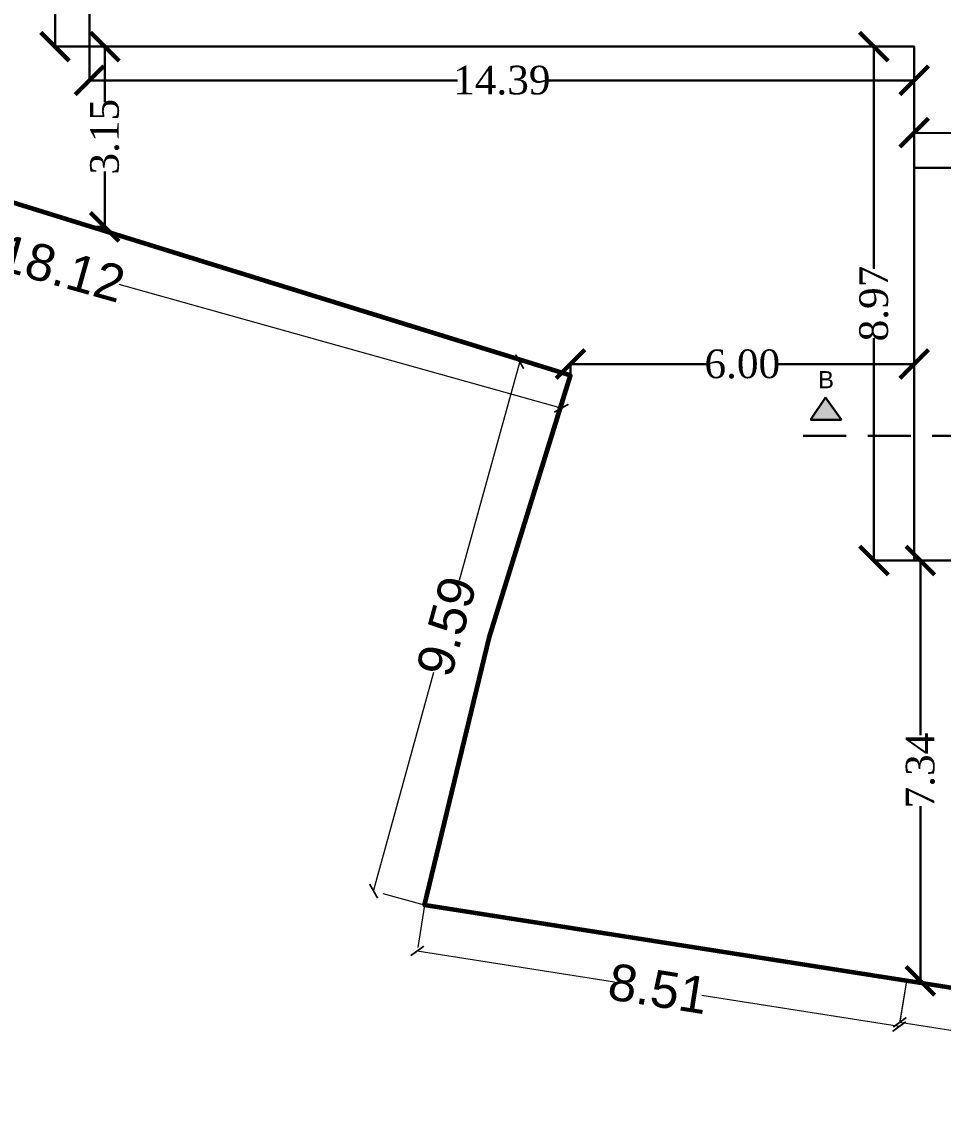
# Model space of a CAD drawing. Header units: metres. Extents: x 0 to 63445, y 32325 to 32915.
# Drawn here: x 62961.92 to 62978.01, y 32689.04 to 32707.92 of the extents above; entities that cross this region are included whole.
import ezdxf

# ---------------------------------------------------------------- set-up
doc = ezdxf.new("R2010")
doc.units = ezdxf.units.M
doc.header["$MEASUREMENT"] = 0
doc.header["$PDMODE"] = 34
doc.header["$PDSIZE"] = -10
for name, pattern in [('CONTINULUS', [0]), ('DASHED', [0.75, 0.5, -0.25]), ('DASHED2', [0.375, 0.25, -0.125]), ('HIDDEN', [9.525, 6.35, -3.175])]:
    doc.linetypes.add(name, pattern=pattern)
doc.layers.get('0').update_dxf_attribs({"lineweight": 25})
for name, color, linetype, lineweight in [('BLK_1_FLR_-1_BLT_UP_AREA_EXISTING', 14, 'DASHED', 9), ('BLK_1_FLR_0_VEHICLERAMP_1', 7, 'Continuous', 0), ('CAR', 252, 'Continuous', 25), ('colum', 1, 'Continuous', 30), ('DIM', 56, 'Continuous', 20), ('site', 15, 'Continuous', 50), ('TEXT-2', 65, 'Continuous', 18), ('wall', 7, 'Continuous', 30)]:
    doc.layers.add(name, color=color, linetype=linetype, lineweight=lineweight)
doc.layers.add('BLK_1_FLR_-1_COVERED_PARKING', color=7, linetype='Continuous', plot=False)
doc.layers.add('SPECIAL_PARKING', color=7, linetype='Continuous', plot=False)
doc.styles.add('AutoDCRFont', font='arial.ttf')
doc.styles.get("Standard").update_dxf_attribs({"font": 'arial.ttf', "height": 0.4})
doc.styles.add('TNR', font='times.ttf', dxfattribs={"height": 0.5})
doc.dimstyles.new('ARCHANA', dxfattribs={"dimscale": 0, "dimtxt": 0.5, "dimasz": 0.5, "dimexe": 0, "dimexo": 0, "dimgap": 0, "dimtad": 0, "dimzin": 0, "dimdsep": 46, "dimtxsty": 'TNR', "dimblk": 'ARCHTICK', "dimcen": 0.09, "dimclrd": 36, "dimclre": 36, "dimclrt": 7, "dimadec": 0, "dimazin": 0, "dimtfac": 1, "dimtofl": 0, "dimtmove": 0, "dimatfit": 3, "dimldrblk": 'ARCHTICK', "dimfxl": 1, "dimfrac": 2, "dimtolj": 1, "dimtzin": 0, "dimlwd": -1, "dimlwe": -1, "dimarcsym": 0})

# ---------------------------------------------------------------- blocks, each defined once
blk = doc.blocks.new('_ArchTick')
at = {"color": 0, "linetype": 'ByBlock', "const_width": 0.15}
blk.add_lwpolyline([(-0.5, -0.5), (0.5, 0.5)], dxfattribs=at)
blk = doc.blocks.new('*D123')
at = {"layer": 'Defpoints', "color": 0, "linetype": 'HIDDEN', "ltscale": 3, "transparency": 16777216}
for p in [(62954.05, 32706.629), (62971.503, 32701.747), (62971.343, 32701.177)]:
    blk.add_point(p, dxfattribs=at)
at = {"layer": 'DIM', "color": 36, "linetype": 'DASHED2', "ltscale": 3, "transparency": 16777216}
for p, q in [((62954.05, 32706.629), (62953.891, 32706.059)), ((62971.503, 32701.747), (62971.343, 32701.177))]:
    blk.add_line(p, q, dxfattribs=at)
at = {"layer": 'DIM', "ltscale": 3, "transparency": 16777216}
for p, q in [((62953.891, 32706.059), (62961.609, 32703.9)), ((62971.343, 32701.177), (62963.625, 32703.336))]:
    blk.add_line(p, q, dxfattribs=at)
at = {"layer": 'DIM', "linetype": 'HIDDEN', "ltscale": 3, "transparency": 16777216, "xscale": 0.2, "yscale": 0.2, "zscale": 0.2}
for p, rotation in [((62953.891, 32706.059), 164.3714113510337), ((62971.343, 32701.177), 344.3714113510337)]:
    blk.add_blockref('_ArchTick', p, dxfattribs=dict(at, rotation=rotation))
at = {"layer": 'DIM', "linetype": 'HIDDEN', "ltscale": 3, "transparency": 16777216, "insert": (62962.617, 32703.618), "char_height": 0.4, "attachment_point": 5, "rotation": 344.3714}
blk.add_mtext('\\A1;{\\H1.6x;18.12}', dxfattribs=at)
blk = doc.blocks.new('*D124')
at = {"layer": 'Defpoints', "color": 0, "linetype": 'HIDDEN', "ltscale": 3, "transparency": 16777216}
for p in [(62971.503, 32701.747), (62968.067, 32692.748), (62968.954, 32692.503)]:
    blk.add_point(p, dxfattribs=at)
at = {"layer": 'DIM', "ltscale": 3, "transparency": 16777216}
for p, q in [((62970.616, 32701.991), (62969.562, 32698.172)), ((62968.067, 32692.748), (62969.12, 32696.568))]:
    blk.add_line(p, q, dxfattribs=at)
at = {"layer": 'DIM', "color": 36, "linetype": 'DASHED2', "ltscale": 3, "transparency": 16777216}
for p, q in [((62971.503, 32701.747), (62970.616, 32701.991)), ((62968.954, 32692.503), (62968.067, 32692.748))]:
    blk.add_line(p, q, dxfattribs=at)
at = {"layer": 'DIM', "linetype": 'HIDDEN', "ltscale": 3, "transparency": 16777216, "xscale": 0.2, "yscale": 0.2, "zscale": 0.2}
for p, rotation in [((62970.616, 32701.991), 74.58226266344519), ((62968.067, 32692.748), 254.5822626634452)]:
    blk.add_blockref('_ArchTick', p, dxfattribs=dict(at, rotation=rotation))
at = {"layer": 'DIM', "linetype": 'HIDDEN', "ltscale": 3, "transparency": 16777216, "insert": (62969.341, 32697.37), "char_height": 0.4, "attachment_point": 5, "rotation": 74.5823}
blk.add_mtext('\\A1;{\\H1.6x;9.59}', dxfattribs=at)
blk = doc.blocks.new('*D125')
at = {"layer": 'Defpoints', "color": 0, "linetype": 'HIDDEN', "ltscale": 3, "transparency": 16777216}
for p in [(62968.954, 32692.503), (62968.828, 32691.704), (62977.365, 32691.183)]:
    blk.add_point(p, dxfattribs=at)
at = {"layer": 'DIM', "color": 36, "linetype": 'DASHED2', "ltscale": 3, "transparency": 16777216}
for p, q in [((62968.954, 32692.503), (62968.828, 32691.704)), ((62977.365, 32691.183), (62977.239, 32690.384))]:
    blk.add_line(p, q, dxfattribs=at)
at = {"layer": 'DIM', "ltscale": 3, "transparency": 16777216}
for p, q in [((62968.828, 32691.704), (62972.273, 32691.164)), ((62977.239, 32690.384), (62973.794, 32690.925))]:
    blk.add_line(p, q, dxfattribs=at)
at = {"layer": 'DIM', "linetype": 'HIDDEN', "ltscale": 3, "transparency": 16777216, "xscale": 0.2, "yscale": 0.2, "zscale": 0.2}
for p, rotation in [((62968.828, 32691.704), 171.0812906193132), ((62977.239, 32690.384), 351.0812906193132)]:
    blk.add_blockref('_ArchTick', p, dxfattribs=dict(at, rotation=rotation))
at = {"layer": 'DIM', "linetype": 'HIDDEN', "ltscale": 3, "transparency": 16777216, "insert": (62973.034, 32691.044), "char_height": 0.4, "attachment_point": 5, "rotation": 351.0813}
blk.add_mtext('\\A1;{\\H1.6x;8.51}', dxfattribs=at)
blk = doc.blocks.new('*D126')
at = {"layer": 'Defpoints', "color": 0, "linetype": 'HIDDEN', "ltscale": 3, "transparency": 16777216}
for p in [(62977.365, 32691.183), (62985.776, 32689.863), (62985.662, 32689.139)]:
    blk.add_point(p, dxfattribs=at)
at = {"layer": 'DIM', "color": 36, "linetype": 'DASHED2', "ltscale": 3, "transparency": 16777216}
for p, q in [((62977.365, 32691.183), (62977.251, 32690.459)), ((62985.776, 32689.863), (62985.662, 32689.139))]:
    blk.add_line(p, q, dxfattribs=at)
at = {"layer": 'DIM', "ltscale": 3, "transparency": 16777216}
for p, q in [((62977.251, 32690.459), (62980.696, 32689.919)), ((62985.662, 32689.139), (62982.217, 32689.68))]:
    blk.add_line(p, q, dxfattribs=at)
at = {"layer": 'DIM', "linetype": 'HIDDEN', "ltscale": 3, "transparency": 16777216, "xscale": 0.2, "yscale": 0.2, "zscale": 0.2}
for p, rotation in [((62977.251, 32690.459), 171.0812906192648), ((62985.662, 32689.139), 351.0812906192648)]:
    blk.add_blockref('_ArchTick', p, dxfattribs=dict(at, rotation=rotation))
at = {"layer": 'DIM', "linetype": 'HIDDEN', "ltscale": 3, "transparency": 16777216, "insert": (62981.457, 32689.799), "char_height": 0.4, "attachment_point": 5, "rotation": 351.0813}
blk.add_mtext('\\A1;{\\H1.6x;8.51}', dxfattribs=at)
blk = doc.blocks.new('*D142')
at = {"layer": 'CAR', "color": 36, "ltscale": 0.5, "transparency": 16777216}
for p, q in [((62977.501, 32704.751), (62977.501, 32705.985)), ((62977.501, 32705.985), (62988.484, 32705.985)), ((63001.086, 32705.985), (62990.103, 32705.985)), ((63001.086, 32704.75), (63001.086, 32705.985))]:
    blk.add_line(p, q, dxfattribs=at)
at = {"layer": 'Defpoints', "color": 0, "ltscale": 0.5, "transparency": 16777216}
for p in [(63001.086, 32705.985), (62977.501, 32704.751), (63001.086, 32704.75)]:
    blk.add_point(p, dxfattribs=at)
at = {"layer": 'CAR', "color": 36, "ltscale": 0.5, "transparency": 16777216, "xscale": 0.5, "yscale": 0.5, "zscale": 0.5, "rotation": 180}
blk.add_blockref('_ArchTick', (62977.501, 32705.985), dxfattribs=at)
at = {"layer": 'CAR', "color": 36, "ltscale": 0.5, "transparency": 16777216, "xscale": 0.5, "yscale": 0.5, "zscale": 0.5}
blk.add_blockref('_ArchTick', (63001.086, 32705.985), dxfattribs=at)
at = {"layer": 'CAR', "color": 7, "ltscale": 0.5, "transparency": 16777216, "insert": (62989.293, 32705.985), "char_height": 0.5, "attachment_point": 5, "style": 'TNR'}
blk.add_mtext('\\A1;24.00', dxfattribs=at)
blk = doc.blocks.new('*D144')
at = {"layer": 'Defpoints', "color": 0, "ltscale": 0.5, "transparency": 16777216}
for p in [(62963.109, 32707.488), (62963.127, 32704.342), (62963.374, 32704.342)]:
    blk.add_point(p, dxfattribs=at)
at = {"layer": 'wall', "color": 36, "ltscale": 0.5, "transparency": 16777216}
for p, q in [((62963.109, 32707.488), (62963.374, 32707.488)), ((62963.374, 32707.488), (62963.374, 32706.522)), ((62963.374, 32704.342), (62963.374, 32705.308)), ((62963.127, 32704.342), (62963.374, 32704.342))]:
    blk.add_line(p, q, dxfattribs=at)
at = {"layer": 'wall', "color": 36, "ltscale": 0.5, "transparency": 16777216, "xscale": 0.5, "yscale": 0.5, "zscale": 0.5}
for p, rotation in [((62963.374, 32707.488), 90), ((62963.374, 32704.342), 270)]:
    blk.add_blockref('_ArchTick', p, dxfattribs=dict(at, rotation=rotation))
at = {"layer": 'wall', "color": 7, "ltscale": 0.5, "transparency": 16777216, "insert": (62963.374, 32705.915), "char_height": 0.5, "attachment_point": 5, "rotation": 90, "style": 'TNR'}
blk.add_mtext('\\A1;3.15', dxfattribs=at)
blk = doc.blocks.new('*D145')
at = {"layer": 'Defpoints', "color": 0, "ltscale": 0.5, "transparency": 16777216}
for p in [(62977.501, 32701.947), (62971.503, 32701.747), (62977.501, 32701.747)]:
    blk.add_point(p, dxfattribs=at)
at = {"layer": 'wall', "color": 36, "ltscale": 0.5, "transparency": 16777216}
for p, q in [((62971.503, 32701.747), (62971.503, 32701.947)), ((62971.503, 32701.947), (62973.885, 32701.947)), ((62977.501, 32701.947), (62975.119, 32701.947)), ((62977.501, 32701.747), (62977.501, 32701.947))]:
    blk.add_line(p, q, dxfattribs=at)
at = {"layer": 'wall', "color": 36, "ltscale": 0.5, "transparency": 16777216, "xscale": 0.5, "yscale": 0.5, "zscale": 0.5, "rotation": 180}
blk.add_blockref('_ArchTick', (62971.503, 32701.947), dxfattribs=at)
at = {"layer": 'wall', "color": 36, "ltscale": 0.5, "transparency": 16777216, "xscale": 0.5, "yscale": 0.5, "zscale": 0.5}
blk.add_blockref('_ArchTick', (62977.501, 32701.947), dxfattribs=at)
at = {"layer": 'wall', "color": 7, "ltscale": 0.5, "transparency": 16777216, "insert": (62974.502, 32701.947), "char_height": 0.5, "attachment_point": 5, "style": 'TNR'}
blk.add_mtext('\\A1;6.00', dxfattribs=at)
blk = doc.blocks.new('*D146')
at = {"layer": 'Defpoints', "color": 0, "ltscale": 0.5, "transparency": 16777216}
for p in [(62977.501, 32698.52), (62977.365, 32691.183), (62977.61, 32691.183)]:
    blk.add_point(p, dxfattribs=at)
at = {"layer": 'wall', "color": 36, "ltscale": 0.5, "transparency": 16777216}
for p, q in [((62977.501, 32698.52), (62977.61, 32698.52)), ((62977.61, 32698.52), (62977.61, 32695.471)), ((62977.61, 32691.183), (62977.61, 32694.232)), ((62977.365, 32691.183), (62977.61, 32691.183))]:
    blk.add_line(p, q, dxfattribs=at)
at = {"layer": 'wall', "color": 36, "ltscale": 0.5, "transparency": 16777216, "xscale": 0.5, "yscale": 0.5, "zscale": 0.5}
for p, rotation in [((62977.61, 32698.52), 90), ((62977.61, 32691.183), 270)]:
    blk.add_blockref('_ArchTick', p, dxfattribs=dict(at, rotation=rotation))
at = {"layer": 'wall', "color": 7, "ltscale": 0.5, "transparency": 16777216, "insert": (62977.61, 32694.852), "char_height": 0.5, "attachment_point": 5, "rotation": 90, "style": 'TNR'}
blk.add_mtext('\\A1;7.34', dxfattribs=at)
blk = doc.blocks.new('*D156')
at = {"layer": 'Defpoints', "color": 0, "ltscale": 0.5, "transparency": 16777216}
for p in [(62976.799, 32707.488), (62977.501, 32707.488), (62977.501, 32698.52)]:
    blk.add_point(p, dxfattribs=at)
at = {"layer": 'wall', "color": 36, "ltscale": 0.5, "transparency": 16777216}
for p, q in [((62977.501, 32707.488), (62976.799, 32707.488)), ((62976.799, 32707.488), (62976.799, 32703.611)), ((62976.799, 32698.52), (62976.799, 32702.397)), ((62977.501, 32698.52), (62976.799, 32698.52))]:
    blk.add_line(p, q, dxfattribs=at)
at = {"layer": 'wall', "color": 36, "ltscale": 0.5, "transparency": 16777216, "xscale": 0.5, "yscale": 0.5, "zscale": 0.5}
for p, rotation in [((62976.799, 32707.488), 90), ((62976.799, 32698.52), 270)]:
    blk.add_blockref('_ArchTick', p, dxfattribs=dict(at, rotation=rotation))
at = {"layer": 'wall', "color": 7, "ltscale": 0.5, "transparency": 16777216, "insert": (62976.799, 32703.004), "char_height": 0.5, "attachment_point": 5, "rotation": 90, "style": 'TNR'}
blk.add_mtext('\\A1;8.97', dxfattribs=at)
blk = doc.blocks.new('*D157')
at = {"layer": 'Defpoints', "color": 0, "ltscale": 0.5, "transparency": 16777216}
for p in [(62963.109, 32707.488), (62977.501, 32707.488), (62977.501, 32706.9)]:
    blk.add_point(p, dxfattribs=at)
at = {"layer": 'wall', "color": 36, "ltscale": 0.5, "transparency": 16777216}
for p, q in [((62963.109, 32707.488), (62963.109, 32706.9)), ((62977.501, 32707.488), (62977.501, 32706.9)), ((62963.109, 32706.9), (62969.533, 32706.9)), ((62977.501, 32706.9), (62971.076, 32706.9))]:
    blk.add_line(p, q, dxfattribs=at)
at = {"layer": 'wall', "color": 36, "ltscale": 0.5, "transparency": 16777216, "xscale": 0.5, "yscale": 0.5, "zscale": 0.5, "rotation": 180}
blk.add_blockref('_ArchTick', (62963.109, 32706.9), dxfattribs=at)
at = {"layer": 'wall', "color": 36, "ltscale": 0.5, "transparency": 16777216, "xscale": 0.5, "yscale": 0.5, "zscale": 0.5}
blk.add_blockref('_ArchTick', (62977.501, 32706.9), dxfattribs=at)
at = {"layer": 'wall', "color": 7, "ltscale": 0.5, "transparency": 16777216, "insert": (62970.305, 32706.9), "char_height": 0.5, "attachment_point": 5, "style": 'TNR'}
blk.add_mtext('\\A1;14.39', dxfattribs=at)
blk = doc.blocks.new('*D158')
at = {"layer": 'Defpoints', "color": 0, "ltscale": 0.5, "transparency": 16777216}
for p in [(62963.109, 32712.299), (62962.506, 32707.488), (62963.109, 32707.488)]:
    blk.add_point(p, dxfattribs=at)
at = {"layer": 'wall', "color": 36, "ltscale": 0.5, "transparency": 16777216}
for p, q in [((62963.109, 32712.299), (62962.506, 32712.299)), ((62962.506, 32712.299), (62962.506, 32710.489)), ((62962.506, 32707.488), (62962.506, 32709.298)), ((62963.109, 32707.488), (62962.506, 32707.488))]:
    blk.add_line(p, q, dxfattribs=at)
at = {"layer": 'wall', "color": 36, "ltscale": 0.5, "transparency": 16777216, "xscale": 0.5, "yscale": 0.5, "zscale": 0.5}
for p, rotation in [((62962.506, 32712.299), 90), ((62962.506, 32707.488), 270)]:
    blk.add_blockref('_ArchTick', p, dxfattribs=dict(at, rotation=rotation))
at = {"layer": 'wall', "color": 7, "ltscale": 0.5, "transparency": 16777216, "insert": (62962.506, 32709.893), "char_height": 0.5, "attachment_point": 5, "rotation": 90, "style": 'TNR'}
blk.add_mtext('\\A1;4.81', dxfattribs=at)

msp = doc.modelspace()

# ---------------------------------------------------------------- hatches: boundary and pattern name
at = {"layer": 'wall', "ltscale": 3}
msp.add_hatch(color=252, dxfattribs=at).paths.add_polyline_path([(62975.6942, 32700.9773), (62976.236, 32700.9773), (62975.9562, 32701.3664)])

# ---------------------------------------------------------------- linework, layer by layer
at = {"layer": 'BLK_1_FLR_-1_BLT_UP_AREA_EXISTING', "color": 14, "linetype": 'CONTINULUS', "ltscale": 0.05}
msp.add_lwpolyline([(62963.109, 32725.9035), (62963.109, 32720.1267), (62959.602, 32720.1267), (62958.4002, 32712.2975), (62963.109, 32712.2975), (62963.109, 32707.4871), (62977.5007, 32707.4871), (62977.5007, 32698.5188), (63001.0856, 32698.5183), (63001.0856, 32693.4467), (63048.8719, 32693.4467), (63048.8719, 32710.1229), (63099.0078, 32715.8283), (63099.0123, 32725.6739), (62963.109, 32725.9035)], close=True, dxfattribs=at)
at = {"layer": 'BLK_1_FLR_-1_COVERED_PARKING', "ltscale": 0.5}
msp.add_lwpolyline([(62963.109, 32725.9046), (62963.109, 32720.1278), (62959.602, 32720.1278), (62958.4002, 32712.2986), (62963.109, 32712.2986), (62963.109, 32707.4882), (62977.5007, 32707.4882), (62977.5007, 32698.5199), (63001.0857, 32698.5194), (63001.0856, 32693.4478), (63048.8719, 32693.4478), (63048.8719, 32710.147), (63099.0078, 32715.8294), (63099.0078, 32725.675), (63098.6104, 32725.6752), (63090.7094, 32725.682), (63090.4449, 32725.6895), (63084.2161, 32725.7), (63059.0174, 32725.7426), (62971.542, 32725.9046), (62963.109, 32725.9046)], close=True, dxfattribs=at)
at = {"layer": 'BLK_1_FLR_0_VEHICLERAMP_1', "color": 2, "linetype": 'Continuous'}
msp.add_lwpolyline([(62977.5007, 32698.5137), (63001.0857, 32698.5134), (63001.0857, 32705.3675), (62977.5007, 32705.3678)], close=True, dxfattribs=at)
at = {"layer": 'colum', "linetype": 'DASHED2', "ltscale": 3}
msp.add_lwpolyline([(62975.5661, 32700.6956), (63051.298, 32700.6956)], dxfattribs=at)
at = {"layer": 'site', "lineweight": 60}
msp.add_lwpolyline([(63068.7688, 32709.3829), (63051.9933, 32707.4816), (63053.1793, 32689.2969), (63027.6613, 32689.3251), (63011.4583, 32689.3251), (62994.3602, 32689.4747), (62985.776, 32689.8635), (62977.3649, 32691.1834), (62968.9537, 32692.5034), (62970.0846, 32697.1696), (62971.5028, 32701.7467), (62965.1735, 32703.7078), (62959.1315, 32705.5799), (62954.0502, 32706.629), (62954.9382, 32710.9304), (62955.7833, 32715.0234), (62956.8554, 32722.007), (62957.9274, 32728.9906), (62981.2569, 32728.7333), (63002.9459, 32728.7333), (63022.0278, 32728.6006), (63035.1352, 32728.6811), (63046.8012, 32728.7618), (63058.4683, 32728.8426)], dxfattribs=at)
at = {"layer": 'SPECIAL_PARKING', "color": 2, "ltscale": 0.5}
msp.add_lwpolyline([(62963.109, 32725.9046), (62963.109, 32720.1278), (62959.602, 32720.1278), (62958.4002, 32712.2986), (62963.109, 32712.2986), (62963.109, 32707.4882), (62977.5007, 32707.4882), (62977.5007, 32698.5199), (63001.0857, 32698.5194), (63001.0856, 32693.4478), (63048.8719, 32693.4478), (63048.8719, 32710.147), (63099.0078, 32715.8294), (63099.0078, 32725.675), (63098.6104, 32725.6752), (63090.7094, 32725.682), (63090.4449, 32725.6895), (63084.2161, 32725.7), (63059.0174, 32725.7426), (62971.542, 32725.9046), (62963.109, 32725.9046)], close=True, dxfattribs=at)
at = {"layer": 'wall', "ltscale": 0.5}
for p, q in [((62963.109, 32712.2986), (62963.109, 32707.4882)), ((62963.109, 32707.4882), (62977.5007, 32707.4882)), ((62977.5007, 32707.4882), (62977.5007, 32705.374)), ((62980.6923, 32705.374), (62977.5007, 32705.374))]:
    msp.add_line(p, q, dxfattribs=at)
at = {"layer": 'wall'}
for p in [(62977.5007, 32705.374), (62980.7971, 32698.5199)]:
    msp.add_line(p, (62977.5007, 32698.5199), dxfattribs=at)
at = {"layer": 'wall', "ltscale": 3}
for p, q in [((62975.9562, 32701.3664), (62975.6942, 32700.9773)), ((62976.236, 32700.9773), (62975.9562, 32701.3664)), ((62975.6942, 32700.9773), (62976.236, 32700.9773))]:
    msp.add_line(p, q, dxfattribs=at)

# ---------------------------------------------------------------- texts
at = {"layer": 'TEXT-2', "insert": (62975.8226, 32701.8252), "char_height": 0.3, "width": 0.271413, "attachment_point": 1, "style": 'AutoDCRFont'}
msp.add_mtext('B', dxfattribs=at)

# ---------------------------------------------------------------- dimensions: what is measured, and where the dimension line sits
at = {"layer": 'CAR', "ltscale": 0.5}
dim = msp.add_linear_dim(base=(63001.0857, 32705.9846), p1=(62977.5007, 32704.7511), p2=(63001.0857, 32704.7505), text='24.00', dimstyle='ARCHANA', override={"dimscale": 1, "dimfxl": 6, "dimarcsym": 1}, dxfattribs=at)
dim.commit()
dim.dimension.update_dxf_attribs({"geometry": '*D142', "text_midpoint": (62989.2932, 32705.9846)})
at = {"layer": 'DIM', "linetype": 'HIDDEN', "ltscale": 3}
for p1, p2, distance, picture, middle in [((62954.0502, 32706.629), (62971.5028, 32701.7467), -0.5915, '*D123', (62962.6171, 32703.6182)), ((62971.5028, 32701.7467), (62968.9537, 32692.5034), -0.9201, '*D124', (62969.3413, 32697.3697)), ((62977.3649, 32691.1834), (62968.9537, 32692.5034), 0.8089, '*D125', (62973.0339, 32691.0442)), ((62977.3649, 32691.1834), (62985.776, 32689.8635), -0.7332, '*D126', (62981.4568, 32689.7992))]:
    dim = msp.add_aligned_dim(p1=p1, p2=p2, distance=distance, text='{\\H1.6x;<>}', dimstyle='ARCHANA', override={"dimscale": 1, "dimtxt": 0.278, "dimasz": 0.2, "dimtxsty": 'Standard', "dimclrd": 256, "dimclrt": 256, "dimfxlon": 1, "dimarcsym": 1}, dxfattribs=at)
    dim.commit()
    dim.dimension.update_dxf_attribs({"geometry": picture, "text_midpoint": middle})
at = {"layer": 'wall', "ltscale": 0.5}
for base, p1, p2, picture, middle in [((62962.5059, 32707.4882), (62963.109, 32712.2986), (62963.109, 32707.4882), '*D158', (62962.5059, 32709.8934)), ((62963.3744, 32704.342), (62963.109, 32707.4882), (62963.1267, 32704.342), '*D144', (62963.3744, 32705.9151)), ((62976.7985, 32707.4882), (62977.5007, 32698.5199), (62977.5007, 32707.4882), '*D156', (62976.7985, 32703.0041)), ((62977.61, 32691.1834), (62977.5007, 32698.5199), (62977.3649, 32691.1834), '*D146', (62977.61, 32694.8517))]:
    dim = msp.add_linear_dim(base=base, p1=p1, p2=p2, angle=90, dimstyle='ARCHANA', override={"dimscale": 1, "dimfxl": 6, "dimarcsym": 1}, dxfattribs=at)
    dim.commit()
    dim.dimension.update_dxf_attribs({"geometry": picture, "text_midpoint": middle})
for base, p1, p2, picture, middle in [((62977.5007, 32706.9004), (62963.109, 32707.4882), (62977.5007, 32707.4882), '*D157', (62970.3048, 32706.9004)), ((62977.5007, 32701.947), (62971.5028, 32701.7467), (62977.5007, 32701.7467), '*D145', (62974.5017, 32701.947))]:
    dim = msp.add_linear_dim(base=base, p1=p1, p2=p2, dimstyle='ARCHANA', override={"dimscale": 1, "dimfxl": 6, "dimarcsym": 1}, dxfattribs=at)
    dim.commit()
    dim.dimension.update_dxf_attribs({"geometry": picture, "text_midpoint": middle})

doc.saveas('drawing.dxf')
